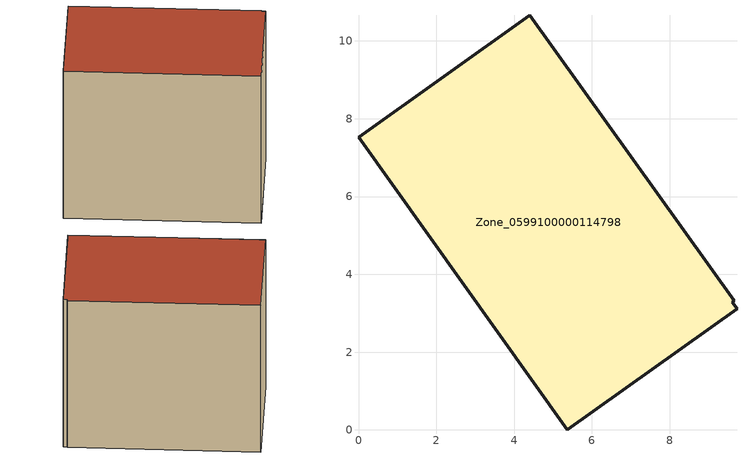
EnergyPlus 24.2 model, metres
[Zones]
Zone_0599100000114798
 floor ground (C_G): 9.66,3.32 9.61,3.28 9.73,3.12 5.36,0 0,7.52 4.4,10.66 z0
 wall outside (C_F): 9.66,3.32 4.4,10.66 0,7.52 5.36,0 9.73,3.12 9.61,3.28 9.66,3.32 z0:8.29
 roof outside (C_R): 9.61,3.28 9.66,3.32 4.4,10.66 0,7.52 5.36,0 9.73,3.12 z8.29
[BUILDING]
Pand.0599100000114798: North Axis=0; Terrain=City; Loads Convergence Tolerance Value=0.04; Temperature Convergence Tolerance Value=0.4; Solar Distribution=FullExterior; Maximum Number of Warmup Days=25; Minimum Number of Warmup Days=1
[Site:Location]
Rotterdam.The.Hague.AP_ZH_NLD Design_Conditions: Latitude=51.96; Longitude=4.45; Time Zone=1; Elevation=-4.5
[SITE:GROUNDTEMPERATURE:BUILDINGSURFACE]
18, 18, 18, 18, 18, 18, 18, 18, 18, 18, 18, 18
[MATERIAL] Thermal Absorptance=0.9; Solar Absorptance=0.7; Visible Absorptance=0.7
Name | Roughness | Thickness | Conductivity | Density | Specific Heat
G.TI.1975-1991 | MediumSmooth | 0.15 | 0.288461 | 540 | 1210
F.TI.1975-1991 | Rough | 0.3 | 0.230769 | 1920 | 840
R.TI.1975-1991 | MediumRough | 0.2 | 0.153846 | 1500 | 1000
[CONSTRUCTION]
C_G: G.TI.1975-1991
C_F: F.TI.1975-1991
C_R: R.TI.1975-1991
[ZONE]
Zone_0599100000114798: Type=1; Multiplier=1; Ceiling Height=Autocalculate; Volume=Autocalculate; Floor Area=autocalculate; Part of Total Floor Area=Yes
[ZONEINFILTRATION:DESIGNFLOWRATE]
Infil_Zone_0599100000114798: Zone or ZoneList or Space or SpaceList=Zone_0599100000114798; Schedule=AlwaysOn; Design Flow Rate Calculation Method=Flow/Area; Flow Rate per Floor Area=0.003; Constant Term Coefficient=1; Temperature Term Coefficient=0; Velocity Term Coefficient=0; Velocity Squared Term Coefficient=0
[HVACTEMPLATE:ZONE:IDEALLOADSAIRSYSTEM]
Zone_0599100000114798: Maximum Heating Supply Air Temperature=50; Minimum Cooling Supply Air Temperature=13; Maximum Heating Supply Air Humidity Ratio=0.0156; Minimum Cooling Supply Air Humidity Ratio=0.0077; Heating Limit=NoLimit; Cooling Limit=NoLimit; Dehumidification Control Type=ConstantSensibleHeatRatio; Cooling Sensible Heat Ratio=0.7; Dehumidification Setpoint=60; Humidification Control Type=None; Humidification Setpoint=30; Outdoor Air Method=None; Outdoor Air Flow Rate per Person=0.00944; Outdoor Air Flow Rate per Zone Floor Area=0; Outdoor Air Flow Rate per Zone=0; Demand Controlled Ventilation Type=None; Outdoor Air Economizer Type=NoEconomizer; Heat Recovery Type=None; Sensible Heat Recovery Effectiveness=0.7; Latent Heat Recovery Effectiveness=0.65
[ZONECONTROL:THERMOSTAT]
ThermostatControl_Zone_0599100000114798: Zone or ZoneList=Zone_0599100000114798; Control Type Schedule=DualSetpointControlType; Control 1=Thermostat_Zone_0599100000114798; Temperature Difference Between Cutout And Setpoint=0
[THERMOSTATSETPOINT:DUALSETPOINT]
Thermostat_Zone_0599100000114798: Heating Setpoint Temperature Schedule=HeatingSetpoint_Zone_0599100000114798; Cooling Setpoint Temperature Schedule=CoolingSetpoint_Zone_0599100000114798
[SCHEDULE:COMPACT]
HeatingSetpoint_Zone_0599100000114798: Through: 12/31, For: AllDays, Until: 24:00, 21
CoolingSetpoint_Zone_0599100000114798: Through: 12/31, For: AllDays, Until: 24:00, 24
DualSetpointControlType: Through: 12/31, For: AllDays, Until: 24:00, 4
AlwaysOn: Through: 12/31, For: AllDays, Until: 24:00, 1
